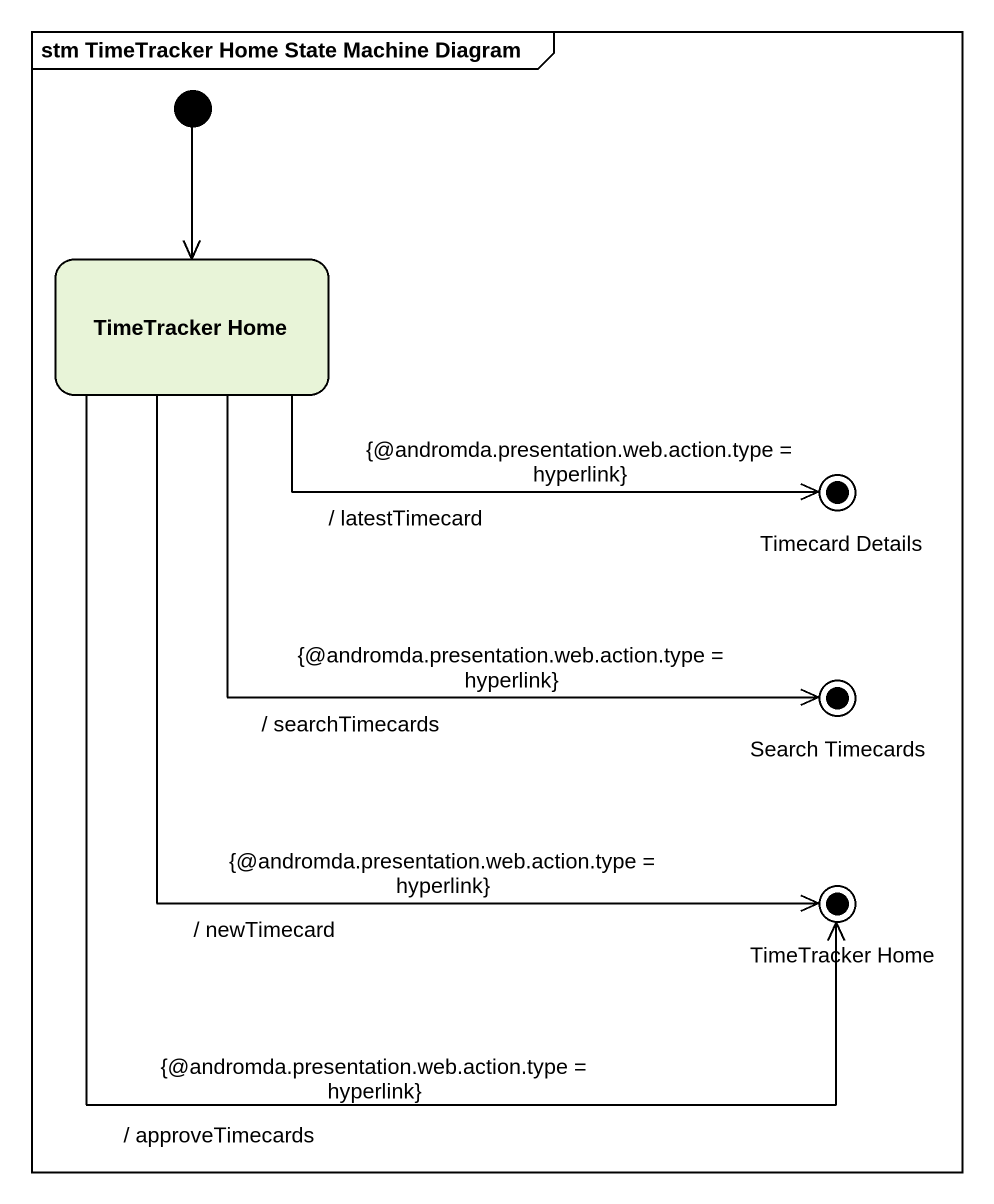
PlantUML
@startuml
mainframe stm TimeTracker Home State Machine Diagram
hide empty description
state "TimeTracker Home" as TimeTracker_Home
state "Timecard Details" as Timecard_Details <<end>>
state "Search Timecards" as Search_Timecards <<end>>
state "TimeTracker Home" as TimeTracker_Home_2 <<end>>
[*] --> TimeTracker_Home
TimeTracker_Home -right-> Timecard_Details : {@andromda.presentation.web.action.type = hyperlink}\n/ latestTimecard
TimeTracker_Home -right-> Search_Timecards : {@andromda.presentation.web.action.type = hyperlink}\n/ searchTimecards
TimeTracker_Home --> TimeTracker_Home_2 : {@andromda.presentation.web.action.type = hyperlink}\n/ newTimecard
TimeTracker_Home --> TimeTracker_Home_2 : {@andromda.presentation.web.action.type = hyperlink}\n/ approveTimecards
@enduml
